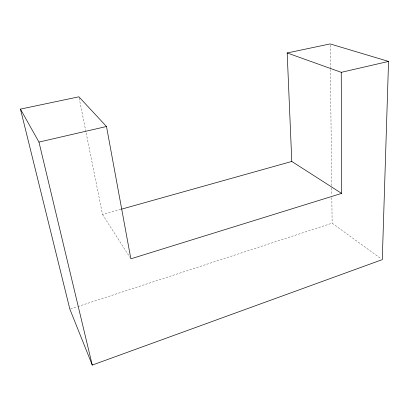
<?xml version="1.0" encoding="UTF-8"?>
<svg xmlns="http://www.w3.org/2000/svg" width="409" height="409" viewBox="0 0 409 409"><rect width="100%" height="100%" fill="white"/><g stroke="black" fill="none" stroke-linecap="round" stroke-linejoin="round"><path stroke-width="0.31" stroke-dasharray="2.04 1.53" d="M70.476 308.959L77.153 306.77M77.761 306.571L332.123 223.171L381.265 258.877M79.152 98.063L102.521 214.485L120.957 209.321M102.521 214.485L129.832 257.21M330.145 45.194L330.406 68.799M330.416 69.438L331.725 187.445M331.73 188.084L331.811 195.103M331.837 197.654L332.123 223.171"/><path stroke-width="0.61" d="M287.179 52.96L330.129 43.921L388.55 61.422L382.287 259.618L92.25 365.079L69.867 309.158L20.45 109.116L78.896 96.81L106.498 126.499L130.854 258.815L341.633 193.396L341.254 72.332L287.179 52.96L291.791 161.453L341.633 193.396M121.57 209.147L291.791 161.453M20.45 109.116L38.967 142.081L106.498 126.499M341.254 72.332L388.55 61.422M38.967 142.081L92.25 365.079"/></g></svg>
